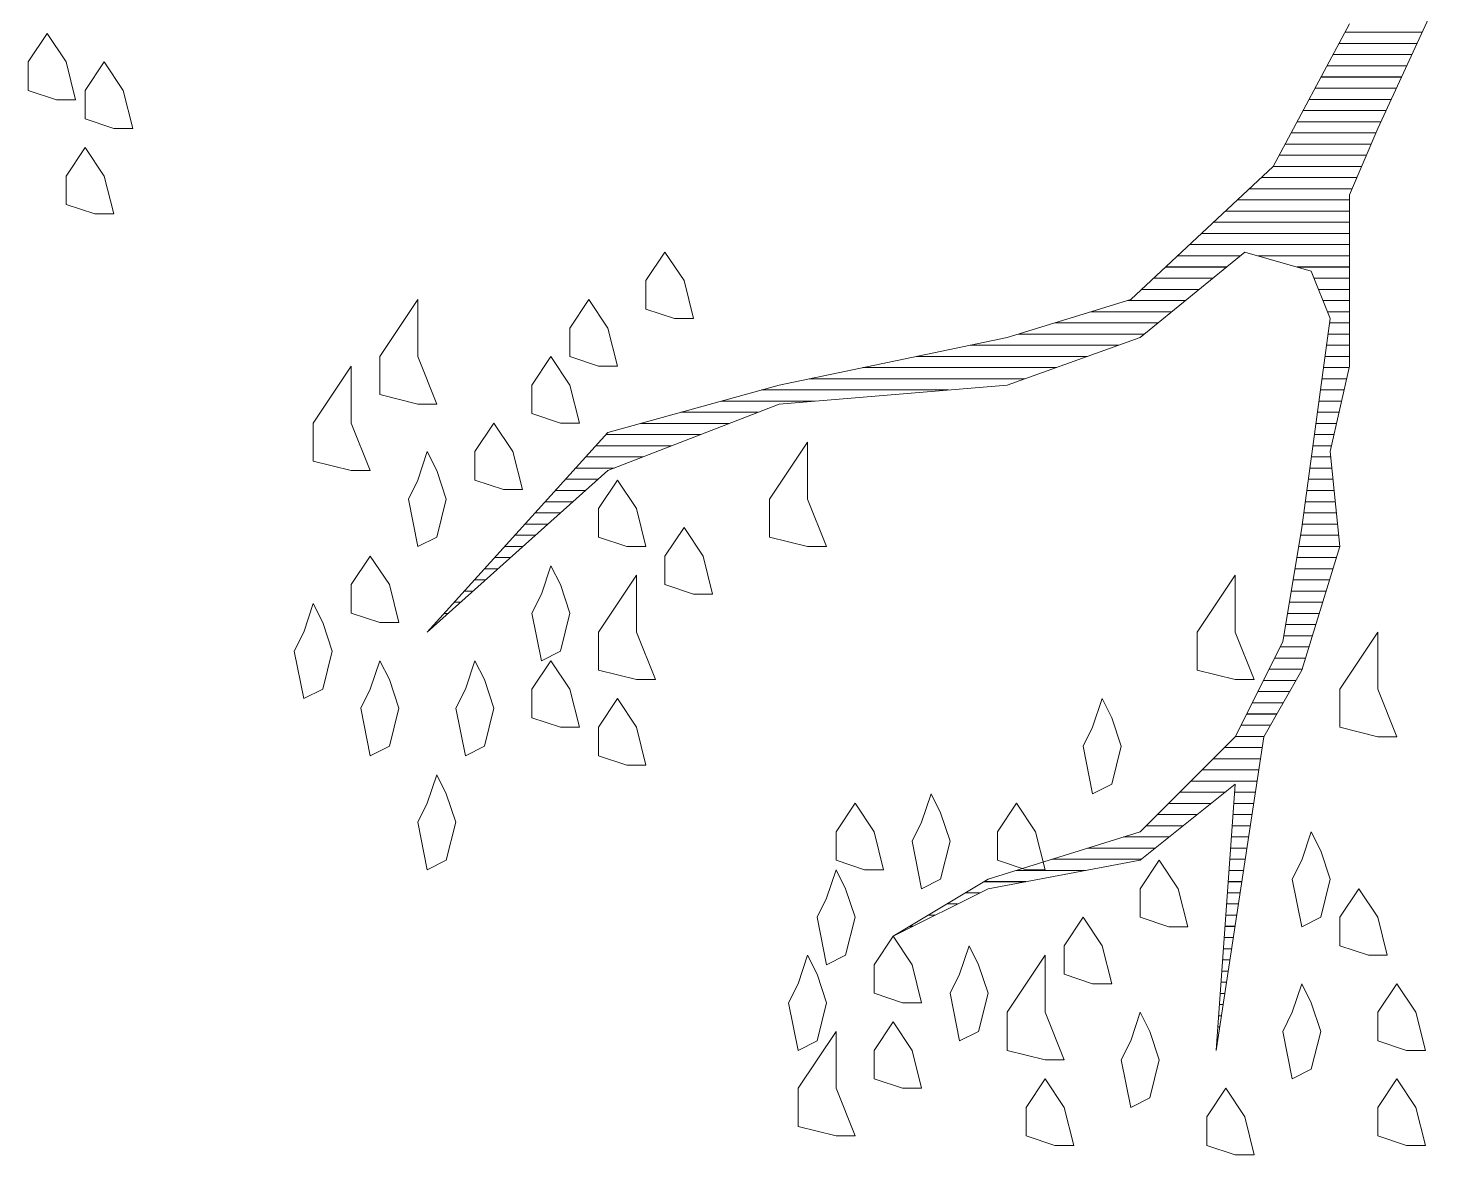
# Model space of a CAD drawing. Header units: centimetres. Extents: x 867 to 19881, y 2761 to 6151.
# Drawn here: x 2329.3 to 2343.05, y 4836.6 to 4847.61 of the extents above; entities that cross this region are included whole.
import ezdxf

# ---------------------------------------------------------------- set-up
doc = ezdxf.new("R2010")
doc.units = ezdxf.units.CM
doc.layers.add('PLAN TEFRİŞLER', color=7, linetype='Continuous', lineweight=0)

# ---------------------------------------------------------------- blocks, each defined once
blk = doc.blocks.new('*X64-flat-121')
at = {"color": 0}
for p, q in [((2862.72, 2632.04), (2873.98, 2632.04)), ((2861.85, 2630.41), (2873.23, 2630.41)), ((2860.12, 2627.16), (2871.73, 2627.16)), ((2860.99, 2628.78), (2872.48, 2628.78)), ((2859.25, 2625.53), (2870.98, 2625.53)), ((2858.38, 2623.9), (2870.23, 2623.9)), ((2856.65, 2620.65), (2868.73, 2620.65)), ((2857.52, 2622.27), (2869.48, 2622.27)), ((2855.78, 2619.02), (2867.98, 2619.02)), ((2854.91, 2617.39), (2867.25, 2617.39)), ((2854.05, 2615.77), (2866.55, 2615.77)), ((2852.31, 2612.51), (2865.16, 2612.51)), ((2853.18, 2614.14), (2865.85, 2614.14)), ((2850.57, 2610.89), (2864.46, 2610.89)), ((2848.83, 2609.26), (2863.76, 2609.26)), ((2847.08, 2607.63), (2863.37, 2607.63)), ((2843.6, 2604.38), (2863.37, 2604.38)), ((2845.34, 2606.01), (2863.37, 2606.01)), ((2841.86, 2602.75), (2863.37, 2602.75)), ((2840.11, 2601.13), (2863.37, 2601.13)), ((2838.37, 2599.5), (2847.48, 2599.5)), ((2850.11, 2599.5), (2863.37, 2599.5)), ((2834.88, 2596.25), (2843.5, 2596.25)), ((2836.63, 2597.87), (2845.49, 2597.87)), ((2855.81, 2597.87), (2863.37, 2597.87)), ((2858.26, 2596.25), (2863.37, 2596.25)), ((2833.14, 2594.62), (2841.51, 2594.62)), ((2858.91, 2594.62), (2863.37, 2594.62)), ((2831.08, 2592.99), (2839.52, 2592.99)), ((2859.56, 2592.99), (2863.37, 2592.99)), ((2825.79, 2591.37), (2837.53, 2591.37)), ((2860.21, 2591.37), (2863.37, 2591.37)), ((2815.22, 2588.11), (2833.56, 2588.11)), ((2820.5, 2589.74), (2835.55, 2589.74)), ((2860.3, 2588.11), (2863.37, 2588.11)), ((2860.52, 2589.74), (2863.37, 2589.74)), ((2808.19, 2586.49), (2829.8, 2586.49)), ((2860.08, 2586.49), (2863.37, 2586.49)), ((2800.38, 2584.86), (2825.25, 2584.86)), ((2859.86, 2584.86), (2863.37, 2584.86)), ((2792.57, 2583.23), (2820.69, 2583.23)), ((2859.63, 2583.23), (2863.32, 2583.23)), ((2777.81, 2579.98), (2805.03, 2579.98)), ((2784.77, 2581.61), (2816.14, 2581.61)), ((2859.19, 2579.98), (2862.6, 2579.98)), ((2859.41, 2581.61), (2862.96, 2581.61)), ((2771.96, 2578.35), (2785.51, 2578.35)), ((2858.97, 2578.35), (2862.24, 2578.35)), ((2766.1, 2576.73), (2777.29, 2576.73)), ((2858.75, 2576.73), (2861.88, 2576.73)), ((2760.24, 2575.1), (2773.11, 2575.1)), ((2858.52, 2575.1), (2861.52, 2575.1)), ((2753.73, 2571.85), (2764.74, 2571.85)), ((2755.2, 2573.47), (2768.93, 2573.47)), ((2858.08, 2571.85), (2860.79, 2571.85)), ((2858.3, 2573.47), (2861.16, 2573.47)), ((2752.26, 2570.22), (2760.56, 2570.22)), ((2857.86, 2570.22), (2860.69, 2570.22)), ((2750.78, 2568.59), (2756.38, 2568.59)), ((2857.64, 2568.59), (2860.85, 2568.59)), ((2749.31, 2566.97), (2754.05, 2566.97)), ((2857.42, 2566.97), (2861.01, 2566.97)), ((2746.37, 2563.71), (2750.41, 2563.71)), ((2747.84, 2565.34), (2752.23, 2565.34)), ((2856.97, 2563.71), (2861.34, 2563.71)), ((2857.19, 2565.34), (2861.17, 2565.34)), ((2744.9, 2562.09), (2748.59, 2562.09)), ((2856.75, 2562.09), (2861.5, 2562.09)), ((2743.43, 2560.46), (2746.78, 2560.46)), ((2856.53, 2560.46), (2861.66, 2560.46)), ((2740.48, 2557.21), (2743.14, 2557.21)), ((2741.95, 2558.83), (2744.96, 2558.83)), ((2856, 2557.21), (2861.99, 2557.21)), ((2856.27, 2558.83), (2861.83, 2558.83)), ((2739.01, 2555.58), (2741.32, 2555.58)), ((2855.73, 2555.58), (2861.5, 2555.58)), ((2737.54, 2553.95), (2739.5, 2553.95)), ((2855.46, 2553.95), (2861, 2553.95)), ((2736.07, 2552.33), (2737.69, 2552.33)), ((2855.19, 2552.33), (2860.5, 2552.33)), ((2733.12, 2549.07), (2734.05, 2549.07)), ((2734.6, 2550.7), (2735.87, 2550.7)), ((2854.65, 2549.07), (2859.5, 2549.07)), ((2854.92, 2550.7), (2860, 2550.7)), ((2731.65, 2547.45), (2732.23, 2547.45)), ((2854.38, 2547.45), (2859, 2547.45)), ((2730.18, 2545.82), (2730.41, 2545.82)), ((2854.1, 2545.82), (2858.5, 2545.82)), ((2853.83, 2544.19), (2858, 2544.19)), ((2852.49, 2540.94), (2857, 2540.94)), ((2853.3, 2542.57), (2857.5, 2542.57)), ((2851.68, 2539.31), (2856.5, 2539.31)), ((2850.86, 2537.69), (2855.6, 2537.69)), ((2850.05, 2536.06), (2854.67, 2536.06)), ((2848.42, 2532.81), (2852.81, 2532.81)), ((2849.24, 2534.43), (2853.74, 2534.43)), ((2847.61, 2531.18), (2851.88, 2531.18)), ((2846.8, 2529.55), (2850.95, 2529.55)), ((2845.19, 2527.93), (2850.68, 2527.93)), ((2841.94, 2524.67), (2850.19, 2524.67)), ((2843.57, 2526.3), (2850.44, 2526.3)), ((2840.31, 2523.04), (2849.95, 2523.04)), ((2838.69, 2521.42), (2845.31, 2521.42)), ((2846.69, 2521.42), (2849.7, 2521.42)), ((2837.06, 2519.79), (2843.28, 2519.79)), ((2846.57, 2519.79), (2849.45, 2519.79)), ((2833.81, 2516.54), (2839.21, 2516.54)), ((2835.43, 2518.16), (2841.24, 2518.16)), ((2846.34, 2516.54), (2848.96, 2516.54)), ((2846.46, 2518.16), (2849.21, 2518.16)), ((2830.5, 2514.91), (2837.18, 2514.91)), ((2846.23, 2514.91), (2848.71, 2514.91)), ((2825.3, 2513.28), (2835.14, 2513.28)), ((2846.11, 2513.28), (2848.47, 2513.28)), ((2820.09, 2511.66), (2833.11, 2511.66)), ((2845.99, 2511.66), (2848.22, 2511.66)), ((2810.22, 2508.4), (2816.31, 2508.4)), ((2814.89, 2510.03), (2824.98, 2510.03)), ((2845.76, 2508.4), (2847.73, 2508.4)), ((2845.88, 2510.03), (2847.97, 2510.03)), ((2807.51, 2506.78), (2809.62, 2506.78)), ((2845.64, 2506.78), (2847.48, 2506.78)), ((2804.8, 2505.15), (2806.36, 2505.15)), ((2845.53, 2505.15), (2847.23, 2505.15)), ((2799.38, 2501.9), (2799.86, 2501.9)), ((2802.09, 2503.52), (2803.11, 2503.52)), ((2845.3, 2501.9), (2846.74, 2501.9)), ((2845.41, 2503.52), (2846.99, 2503.52)), ((2845.18, 2500.27), (2846.49, 2500.27)), ((2845.06, 2498.64), (2846.25, 2498.64)), ((2844.95, 2497.02), (2846, 2497.02)), ((2844.72, 2493.76), (2845.51, 2493.76)), ((2844.83, 2495.39), (2845.76, 2495.39)), ((2844.6, 2492.14), (2845.26, 2492.14)), ((2844.48, 2490.51), (2845.02, 2490.51)), ((2844.37, 2488.88), (2844.77, 2488.88)), ((2844.13, 2485.63), (2844.28, 2485.63)), ((2844.25, 2487.26), (2844.52, 2487.26)), ((2844.02, 2484), (2844.03, 2484))]:
    blk.add_line(p, q, dxfattribs=at)
blk = doc.blocks.new('*X20')
at = {"color": 0}
for p, q in [((17.5981, 16.18), (17.6673, 16.18)), ((17.5928, 16.17), (17.6627, 16.17)), ((17.5821, 16.15), (17.6535, 16.15)), ((17.5874, 16.16), (17.6581, 16.16)), ((17.5768, 16.14), (17.6489, 16.14)), ((17.5714, 16.13), (17.6443, 16.13)), ((17.5608, 16.11), (17.635, 16.11)), ((17.5661, 16.12), (17.6396, 16.12)), ((17.5554, 16.1), (17.6304, 16.1)), ((17.5501, 16.09), (17.6259, 16.09)), ((17.5448, 16.08), (17.6216, 16.08)), ((17.5341, 16.06), (17.6131, 16.06)), ((17.5394, 16.07), (17.6174, 16.07)), ((17.5234, 16.05), (17.6088, 16.05)), ((17.5127, 16.04), (17.6045, 16.04)), ((17.502, 16.03), (17.6021, 16.03)), ((17.4806, 16.01), (17.6021, 16.01)), ((17.4913, 16.02), (17.6021, 16.02)), ((17.4698, 16), (17.6021, 16)), ((17.4591, 15.99), (17.6021, 15.99)), ((17.4484, 15.98), (17.5044, 15.98)), ((17.5206, 15.98), (17.6021, 15.98)), ((17.427, 15.96), (17.4799, 15.96)), ((17.4377, 15.97), (17.4922, 15.97)), ((17.5556, 15.97), (17.6021, 15.97)), ((17.5707, 15.96), (17.6021, 15.96)), ((17.4163, 15.95), (17.4677, 15.95)), ((17.5747, 15.95), (17.6021, 15.95)), ((17.4036, 15.94), (17.4555, 15.94)), ((17.5787, 15.94), (17.6021, 15.94)), ((17.3711, 15.93), (17.4433, 15.93)), ((17.5827, 15.93), (17.6021, 15.93)), ((17.3061, 15.91), (17.4188, 15.91)), ((17.3386, 15.92), (17.431, 15.92)), ((17.5832, 15.91), (17.6021, 15.91)), ((17.5846, 15.92), (17.6021, 15.92)), ((17.2629, 15.9), (17.3957, 15.9)), ((17.5819, 15.9), (17.6021, 15.9)), ((17.2149, 15.89), (17.3677, 15.89)), ((17.5805, 15.89), (17.6021, 15.89)), ((17.1669, 15.88), (17.3397, 15.88)), ((17.5791, 15.88), (17.6018, 15.88)), ((17.0761, 15.86), (17.2435, 15.86)), ((17.1189, 15.87), (17.3117, 15.87)), ((17.5764, 15.86), (17.5974, 15.86)), ((17.5778, 15.87), (17.5996, 15.87)), ((17.0401, 15.85), (17.1235, 15.85)), ((17.575, 15.85), (17.5951, 15.85)), ((17.0041, 15.84), (17.0729, 15.84)), ((17.5737, 15.84), (17.5929, 15.84)), ((16.9681, 15.83), (17.0472, 15.83)), ((17.5723, 15.83), (17.5907, 15.83)), ((16.9281, 15.81), (16.9958, 15.81)), ((16.9371, 15.82), (17.0215, 15.82)), ((17.5696, 15.81), (17.5863, 15.81)), ((17.5709, 15.82), (17.5885, 15.82)), ((16.919, 15.8), (16.9701, 15.8)), ((17.5682, 15.8), (17.5856, 15.8)), ((16.91, 15.79), (16.9444, 15.79)), ((17.5669, 15.79), (17.5866, 15.79)), ((16.9009, 15.78), (16.9301, 15.78)), ((17.5655, 15.78), (17.5876, 15.78)), ((16.8829, 15.76), (16.9077, 15.76)), ((16.8919, 15.77), (16.9189, 15.77)), ((17.5628, 15.76), (17.5896, 15.76)), ((17.5641, 15.77), (17.5886, 15.77)), ((16.8738, 15.75), (16.8965, 15.75)), ((17.5614, 15.75), (17.5906, 15.75)), ((16.8648, 15.74), (16.8853, 15.74)), ((17.56, 15.74), (17.5916, 15.74)), ((16.8467, 15.72), (16.863, 15.72)), ((16.8557, 15.73), (16.8742, 15.73)), ((17.5568, 15.72), (17.5936, 15.72)), ((17.5585, 15.73), (17.5926, 15.73)), ((16.8376, 15.71), (16.8518, 15.71)), ((17.5551, 15.71), (17.5906, 15.71)), ((16.8286, 15.7), (16.8406, 15.7)), ((17.5535, 15.7), (17.5875, 15.7)), ((16.8195, 15.69), (16.8295, 15.69)), ((17.5518, 15.69), (17.5844, 15.69)), ((16.8014, 15.67), (16.8071, 15.67)), ((16.8105, 15.68), (16.8183, 15.68)), ((17.5485, 15.67), (17.5783, 15.67)), ((17.5501, 15.68), (17.5814, 15.68)), ((16.7924, 15.66), (16.7959, 15.66)), ((17.5468, 15.66), (17.5752, 15.66)), ((16.7833, 15.65), (16.7848, 15.65)), ((17.5451, 15.65), (17.5721, 15.65)), ((17.5435, 15.64), (17.5691, 15.64)), ((17.5352, 15.62), (17.5629, 15.62)), ((17.5402, 15.63), (17.566, 15.63)), ((17.5302, 15.61), (17.5598, 15.61)), ((17.5252, 15.6), (17.5543, 15.6)), ((17.5202, 15.59), (17.5486, 15.59)), ((17.5102, 15.57), (17.5372, 15.57)), ((17.5152, 15.58), (17.5429, 15.58)), ((17.5052, 15.56), (17.5315, 15.56)), ((17.5002, 15.55), (17.5257, 15.55)), ((17.4903, 15.54), (17.5241, 15.54)), ((17.4703, 15.52), (17.5211, 15.52)), ((17.4803, 15.53), (17.5226, 15.53)), ((17.4603, 15.51), (17.5196, 15.51)), ((17.4503, 15.5), (17.4911, 15.5)), ((17.4996, 15.5), (17.5181, 15.5)), ((17.4403, 15.49), (17.4786, 15.49)), ((17.4988, 15.49), (17.5165, 15.49)), ((17.4203, 15.47), (17.4536, 15.47)), ((17.4303, 15.48), (17.4661, 15.48)), ((17.4974, 15.47), (17.5135, 15.47)), ((17.4981, 15.48), (17.515, 15.48)), ((17.4, 15.46), (17.4411, 15.46)), ((17.4967, 15.46), (17.512, 15.46)), ((17.368, 15.45), (17.4286, 15.45)), ((17.496, 15.45), (17.5105, 15.45)), ((17.336, 15.44), (17.4161, 15.44)), ((17.4953, 15.44), (17.509, 15.44)), ((17.2754, 15.42), (17.3128, 15.42)), ((17.304, 15.43), (17.3661, 15.43)), ((17.4938, 15.42), (17.5059, 15.42)), ((17.4946, 15.43), (17.5074, 15.43)), ((17.2587, 15.41), (17.2717, 15.41)), ((17.4931, 15.41), (17.5044, 15.41)), ((17.242, 15.4), (17.2517, 15.4)), ((17.4924, 15.4), (17.5029, 15.4)), ((17.2087, 15.38), (17.2117, 15.38)), ((17.2254, 15.39), (17.2317, 15.39)), ((17.491, 15.38), (17.4999, 15.38)), ((17.4917, 15.39), (17.5014, 15.39)), ((17.4903, 15.37), (17.4984, 15.37)), ((17.4896, 15.36), (17.4968, 15.36)), ((17.4888, 15.35), (17.4953, 15.35)), ((17.4874, 15.33), (17.4923, 15.33)), ((17.4881, 15.34), (17.4938, 15.34)), ((17.4867, 15.32), (17.4908, 15.32)), ((17.486, 15.31), (17.4893, 15.31)), ((17.4853, 15.3), (17.4877, 15.3)), ((17.4838, 15.28), (17.4847, 15.28)), ((17.4846, 15.29), (17.4862, 15.29)), ((17.4831, 15.27), (17.4832, 15.27))]:
    blk.add_line(p, q, dxfattribs=at)

msp = doc.modelspace()

# ---------------------------------------------------------------- linework, layer by layer
at = {"layer": 'PLAN TEFRİŞLER', "color": 252, "lineweight": 0, "true_color": 0x939598}
for p, q in [((2342.488, 4846.634, -88.629), (2343.046, 4847.842, -88.629)), ((2342.488, 4846.634), (2343.046, 4847.842)), ((2342.21, 4847.656, -88.629), (2341.467, 4846.262, -88.629)), ((2342.21, 4847.656), (2341.467, 4846.262)), ((2342.21, 4845.984, -88.629), (2342.488, 4846.634, -88.629)), ((2342.21, 4845.984), (2342.488, 4846.634)), ((2341.467, 4846.262, -88.629), (2340.073, 4844.962, -88.629)), ((2341.467, 4846.262), (2340.073, 4844.962)), ((2342.21, 4845.24, -88.629), (2342.21, 4845.984, -88.629)), ((2342.21, 4845.24), (2342.21, 4845.984)), ((2340.166, 4844.59, -88.629), (2341.188, 4845.426, -88.629)), ((2340.166, 4844.59), (2341.188, 4845.426)), ((2341.188, 4845.426, -88.629), (2341.838, 4845.24, -88.629)), ((2341.188, 4845.426), (2341.838, 4845.24)), ((2341.838, 4845.24, -88.629), (2342.024, 4844.776, -88.629)), ((2341.838, 4845.24), (2342.024, 4844.776)), ((2342.21, 4844.311, -88.629), (2342.21, 4845.24, -88.629)), ((2342.21, 4844.311), (2342.21, 4845.24)), ((2340.073, 4844.962, -88.629), (2338.865, 4844.59, -88.629)), ((2340.073, 4844.962), (2338.865, 4844.59)), ((2342.024, 4844.776, -88.629), (2341.745, 4842.732, -88.629)), ((2342.024, 4844.776), (2341.745, 4842.732)), ((2338.865, 4844.59, -88.629), (2336.636, 4844.126, -88.629)), ((2338.865, 4844.59), (2336.636, 4844.126)), ((2338.865, 4844.126, -88.629), (2340.166, 4844.59, -88.629)), ((2338.865, 4844.126), (2340.166, 4844.59)), ((2342.024, 4843.475, -88.629), (2342.21, 4844.311, -88.629)), ((2342.024, 4843.475), (2342.21, 4844.311)), ((2336.636, 4844.126, -88.629), (2334.964, 4843.661, -88.629)), ((2336.636, 4844.126), (2334.964, 4843.661)), ((2336.636, 4843.94, -88.629), (2338.865, 4844.126, -88.629)), ((2336.636, 4843.94), (2338.865, 4844.126)), ((2334.964, 4843.289, -88.629), (2336.636, 4843.94, -88.629)), ((2334.964, 4843.289), (2336.636, 4843.94)), ((2334.964, 4843.661, -88.629), (2333.198, 4841.71, -88.629)), ((2334.964, 4843.661), (2333.198, 4841.71)), ((2342.117, 4842.546, -88.629), (2342.024, 4843.475, -88.629)), ((2342.117, 4842.546), (2342.024, 4843.475)), ((2333.198, 4841.71, -88.629), (2334.964, 4843.289, -88.629)), ((2333.198, 4841.71), (2334.964, 4843.289)), ((2341.745, 4842.732, -88.629), (2341.559, 4841.617, -88.629)), ((2341.745, 4842.732), (2341.559, 4841.617)), ((2341.745, 4841.338, -88.629), (2342.117, 4842.546, -88.629)), ((2341.745, 4841.338), (2342.117, 4842.546)), ((2341.559, 4841.617, -88.629), (2341.095, 4840.688, -88.629)), ((2341.559, 4841.617), (2341.095, 4840.688)), ((2341.374, 4840.688, -88.629), (2341.745, 4841.338, -88.629)), ((2341.374, 4840.688), (2341.745, 4841.338)), ((2341.095, 4840.688, -88.629), (2340.166, 4839.759, -88.629)), ((2341.095, 4840.688), (2340.166, 4839.759)), ((2340.909, 4837.622, -88.629), (2341.374, 4840.688, -88.629)), ((2340.909, 4837.622), (2341.374, 4840.688)), ((2340.166, 4839.48, -88.629), (2341.095, 4840.224, -88.629)), ((2340.166, 4839.48), (2341.095, 4840.224)), ((2341.095, 4840.224, -88.629), (2340.909, 4837.622, -88.629)), ((2341.095, 4840.224), (2340.909, 4837.622)), ((2340.166, 4839.759, -88.629), (2338.68, 4839.295, -88.629)), ((2340.166, 4839.759), (2338.68, 4839.295)), ((2338.68, 4839.202, -88.629), (2340.166, 4839.48, -88.629)), ((2338.68, 4839.202), (2340.166, 4839.48)), ((2338.68, 4839.295, -88.629), (2337.751, 4838.737, -88.629)), ((2338.68, 4839.295), (2337.751, 4838.737)), ((2337.751, 4838.737, -88.629), (2338.68, 4839.202, -88.629)), ((2337.751, 4838.737), (2338.68, 4839.202))]:
    msp.add_line(p, q, dxfattribs=at)
at = {"layer": 'PLAN TEFRİŞLER', "color": 252, "lineweight": 0, "true_color": 0x939598, "elevation": -88.629}
for points in [[(2329.575, 4846.913), (2329.297, 4847.005), (2329.297, 4847.284), (2329.482, 4847.563), (2329.668, 4847.284), (2329.761, 4846.913)], [(2330.133, 4846.634), (2329.854, 4846.727), (2329.854, 4847.005), (2330.04, 4847.284), (2330.226, 4847.005), (2330.319, 4846.634)], [(2329.947, 4845.798), (2329.668, 4845.891), (2329.668, 4846.169), (2329.854, 4846.448), (2330.04, 4846.169), (2330.133, 4845.798)], [(2335.614, 4844.776), (2335.335, 4844.869), (2335.335, 4845.147), (2335.521, 4845.426), (2335.707, 4845.147), (2335.8, 4844.776)], [(2333.106, 4843.94), (2332.734, 4844.033), (2332.734, 4844.404), (2333.106, 4844.962), (2333.106, 4844.404), (2333.291, 4843.94)], [(2334.871, 4844.311), (2334.592, 4844.404), (2334.592, 4844.683), (2334.778, 4844.962), (2334.964, 4844.683), (2335.056, 4844.311)], [(2332.455, 4843.289), (2332.084, 4843.382), (2332.084, 4843.754), (2332.455, 4844.311), (2332.455, 4843.754), (2332.641, 4843.289)], [(2334.499, 4843.754), (2334.22, 4843.847), (2334.22, 4844.126), (2334.406, 4844.404), (2334.592, 4844.126), (2334.685, 4843.754)], [(2333.942, 4843.104), (2333.663, 4843.197), (2333.663, 4843.475), (2333.849, 4843.754), (2334.035, 4843.475), (2334.127, 4843.104)], [(2333.106, 4843.197), (2333.013, 4843.011), (2333.106, 4842.546), (2333.291, 4842.639), (2333.384, 4843.011), (2333.291, 4843.289), (2333.198, 4843.475)], [(2336.914, 4842.546), (2336.543, 4842.639), (2336.543, 4843.011), (2336.914, 4843.568), (2336.914, 4843.011), (2337.1, 4842.546)], [(2335.149, 4842.546), (2334.871, 4842.639), (2334.871, 4842.918), (2335.056, 4843.197), (2335.242, 4842.918), (2335.335, 4842.546)], [(2335.8, 4842.082), (2335.521, 4842.175), (2335.521, 4842.453), (2335.707, 4842.732), (2335.893, 4842.453), (2335.985, 4842.082)], [(2332.734, 4841.803), (2332.455, 4841.896), (2332.455, 4842.175), (2332.641, 4842.453), (2332.827, 4842.175), (2332.92, 4841.803)], [(2334.313, 4842.082), (2334.22, 4841.896), (2334.313, 4841.431), (2334.499, 4841.524), (2334.592, 4841.896), (2334.499, 4842.175), (2334.406, 4842.36)], [(2335.242, 4841.246), (2334.871, 4841.338), (2334.871, 4841.71), (2335.242, 4842.267), (2335.242, 4841.71), (2335.428, 4841.246)], [(2341.095, 4841.246), (2340.723, 4841.338), (2340.723, 4841.71), (2341.095, 4842.267), (2341.095, 4841.71), (2341.281, 4841.246)], [(2331.991, 4841.71), (2331.898, 4841.524), (2331.991, 4841.06), (2332.177, 4841.153), (2332.269, 4841.524), (2332.177, 4841.803), (2332.084, 4841.989)], [(2342.488, 4840.688), (2342.117, 4840.781), (2342.117, 4841.153), (2342.488, 4841.71), (2342.488, 4841.153), (2342.674, 4840.688)], [(2332.641, 4841.153), (2332.548, 4840.967), (2332.641, 4840.502), (2332.827, 4840.595), (2332.92, 4840.967), (2332.827, 4841.246), (2332.734, 4841.431)], [(2333.57, 4841.153), (2333.477, 4840.967), (2333.57, 4840.502), (2333.756, 4840.595), (2333.849, 4840.967), (2333.756, 4841.246), (2333.663, 4841.431)], [(2334.499, 4840.781), (2334.22, 4840.874), (2334.22, 4841.153), (2334.406, 4841.431), (2334.592, 4841.153), (2334.685, 4840.781)], [(2335.149, 4840.409), (2334.871, 4840.502), (2334.871, 4840.781), (2335.056, 4841.06), (2335.242, 4840.781), (2335.335, 4840.409)], [(2339.701, 4840.781), (2339.609, 4840.595), (2339.701, 4840.131), (2339.887, 4840.224), (2339.98, 4840.595), (2339.887, 4840.874), (2339.794, 4841.06)], [(2333.198, 4840.038), (2333.106, 4839.852), (2333.198, 4839.388), (2333.384, 4839.48), (2333.477, 4839.852), (2333.384, 4840.131), (2333.291, 4840.317)], [(2337.472, 4839.388), (2337.193, 4839.48), (2337.193, 4839.759), (2337.379, 4840.038), (2337.565, 4839.759), (2337.658, 4839.388)], [(2338.029, 4839.852), (2337.936, 4839.666), (2338.029, 4839.202), (2338.215, 4839.295), (2338.308, 4839.666), (2338.215, 4839.945), (2338.122, 4840.131)], [(2339.051, 4839.388), (2338.772, 4839.48), (2338.772, 4839.759), (2338.958, 4840.038), (2339.144, 4839.759), (2339.237, 4839.388)], [(2341.745, 4839.48), (2341.652, 4839.295), (2341.745, 4838.83), (2341.931, 4838.923), (2342.024, 4839.295), (2341.931, 4839.573), (2341.838, 4839.759)], [(2340.445, 4838.83), (2340.166, 4838.923), (2340.166, 4839.202), (2340.352, 4839.48), (2340.538, 4839.202), (2340.63, 4838.83)], [(2337.1, 4839.109), (2337.007, 4838.923), (2337.1, 4838.459), (2337.286, 4838.551), (2337.379, 4838.923), (2337.286, 4839.202), (2337.193, 4839.388)], [(2342.396, 4838.551), (2342.117, 4838.644), (2342.117, 4838.923), (2342.303, 4839.202), (2342.488, 4838.923), (2342.581, 4838.551)], [(2339.701, 4838.273), (2339.423, 4838.366), (2339.423, 4838.644), (2339.609, 4838.923), (2339.794, 4838.644), (2339.887, 4838.273)], [(2337.843, 4838.087), (2337.565, 4838.18), (2337.565, 4838.459), (2337.751, 4838.737), (2337.936, 4838.459), (2338.029, 4838.087)], [(2338.401, 4838.366), (2338.308, 4838.18), (2338.401, 4837.715), (2338.587, 4837.808), (2338.68, 4838.18), (2338.587, 4838.459), (2338.494, 4838.644)], [(2336.822, 4838.273), (2336.729, 4838.087), (2336.822, 4837.622), (2337.007, 4837.715), (2337.1, 4838.087), (2337.007, 4838.366), (2336.914, 4838.551)], [(2339.237, 4837.529), (2338.865, 4837.622), (2338.865, 4837.994), (2339.237, 4838.551), (2339.237, 4837.994), (2339.423, 4837.529)], [(2341.652, 4837.994), (2341.559, 4837.808), (2341.652, 4837.344), (2341.838, 4837.437), (2341.931, 4837.808), (2341.838, 4838.087), (2341.745, 4838.273)], [(2342.767, 4837.622), (2342.488, 4837.715), (2342.488, 4837.994), (2342.674, 4838.273), (2342.86, 4837.994), (2342.953, 4837.622)], [(2340.073, 4837.715), (2339.98, 4837.529), (2340.073, 4837.065), (2340.259, 4837.158), (2340.352, 4837.529), (2340.259, 4837.808), (2340.166, 4837.994)], [(2337.843, 4837.251), (2337.565, 4837.344), (2337.565, 4837.622), (2337.751, 4837.901), (2337.936, 4837.622), (2338.029, 4837.251)], [(2337.193, 4836.786), (2336.822, 4836.879), (2336.822, 4837.251), (2337.193, 4837.808), (2337.193, 4837.251), (2337.379, 4836.786)], [(2339.33, 4836.693), (2339.051, 4836.786), (2339.051, 4837.065), (2339.237, 4837.344), (2339.423, 4837.065), (2339.516, 4836.693)], [(2342.767, 4836.693), (2342.488, 4836.786), (2342.488, 4837.065), (2342.674, 4837.344), (2342.86, 4837.065), (2342.953, 4836.693)], [(2341.095, 4836.6), (2340.816, 4836.693), (2340.816, 4836.972), (2341.002, 4837.251), (2341.188, 4836.972), (2341.281, 4836.6)]]:
    msp.add_lwpolyline(points, close=True, dxfattribs=at)
at = {"layer": 'PLAN TEFRİŞLER', "color": 252, "lineweight": 0, "true_color": 0x939598}
for points in [[(2329.575, 4846.913), (2329.297, 4847.005), (2329.297, 4847.284), (2329.482, 4847.563), (2329.668, 4847.284), (2329.761, 4846.913)], [(2330.133, 4846.634), (2329.854, 4846.727), (2329.854, 4847.005), (2330.04, 4847.284), (2330.226, 4847.005), (2330.319, 4846.634)], [(2329.947, 4845.798), (2329.668, 4845.891), (2329.668, 4846.169), (2329.854, 4846.448), (2330.04, 4846.169), (2330.133, 4845.798)], [(2335.614, 4844.776), (2335.335, 4844.869), (2335.335, 4845.147), (2335.521, 4845.426), (2335.707, 4845.147), (2335.8, 4844.776)], [(2333.106, 4843.94), (2332.734, 4844.033), (2332.734, 4844.404), (2333.106, 4844.962), (2333.106, 4844.404), (2333.291, 4843.94)], [(2334.871, 4844.311), (2334.592, 4844.404), (2334.592, 4844.683), (2334.778, 4844.962), (2334.964, 4844.683), (2335.056, 4844.311)], [(2332.455, 4843.289), (2332.084, 4843.382), (2332.084, 4843.754), (2332.455, 4844.311), (2332.455, 4843.754), (2332.641, 4843.289)], [(2334.499, 4843.754), (2334.22, 4843.847), (2334.22, 4844.126), (2334.406, 4844.404), (2334.592, 4844.126), (2334.685, 4843.754)], [(2333.942, 4843.104), (2333.663, 4843.197), (2333.663, 4843.475), (2333.849, 4843.754), (2334.035, 4843.475), (2334.127, 4843.104)], [(2333.106, 4843.197), (2333.013, 4843.011), (2333.106, 4842.546), (2333.291, 4842.639), (2333.384, 4843.011), (2333.291, 4843.289), (2333.198, 4843.475)], [(2336.914, 4842.546), (2336.543, 4842.639), (2336.543, 4843.011), (2336.914, 4843.568), (2336.914, 4843.011), (2337.1, 4842.546)], [(2335.149, 4842.546), (2334.871, 4842.639), (2334.871, 4842.918), (2335.056, 4843.197), (2335.242, 4842.918), (2335.335, 4842.546)], [(2335.8, 4842.082), (2335.521, 4842.175), (2335.521, 4842.453), (2335.707, 4842.732), (2335.893, 4842.453), (2335.985, 4842.082)], [(2332.734, 4841.803), (2332.455, 4841.896), (2332.455, 4842.175), (2332.641, 4842.453), (2332.827, 4842.175), (2332.92, 4841.803)], [(2334.313, 4842.082), (2334.22, 4841.896), (2334.313, 4841.431), (2334.499, 4841.524), (2334.592, 4841.896), (2334.499, 4842.175), (2334.406, 4842.36)], [(2335.242, 4841.246), (2334.871, 4841.338), (2334.871, 4841.71), (2335.242, 4842.267), (2335.242, 4841.71), (2335.428, 4841.246)], [(2341.095, 4841.246), (2340.723, 4841.338), (2340.723, 4841.71), (2341.095, 4842.267), (2341.095, 4841.71), (2341.281, 4841.246)], [(2331.991, 4841.71), (2331.898, 4841.524), (2331.991, 4841.06), (2332.177, 4841.153), (2332.269, 4841.524), (2332.177, 4841.803), (2332.084, 4841.989)], [(2342.488, 4840.688), (2342.117, 4840.781), (2342.117, 4841.153), (2342.488, 4841.71), (2342.488, 4841.153), (2342.674, 4840.688)], [(2332.641, 4841.153), (2332.548, 4840.967), (2332.641, 4840.502), (2332.827, 4840.595), (2332.92, 4840.967), (2332.827, 4841.246), (2332.734, 4841.431)], [(2333.57, 4841.153), (2333.477, 4840.967), (2333.57, 4840.502), (2333.756, 4840.595), (2333.849, 4840.967), (2333.756, 4841.246), (2333.663, 4841.431)], [(2334.499, 4840.781), (2334.22, 4840.874), (2334.22, 4841.153), (2334.406, 4841.431), (2334.592, 4841.153), (2334.685, 4840.781)], [(2335.149, 4840.409), (2334.871, 4840.502), (2334.871, 4840.781), (2335.056, 4841.06), (2335.242, 4840.781), (2335.335, 4840.409)], [(2339.701, 4840.781), (2339.609, 4840.595), (2339.701, 4840.131), (2339.887, 4840.224), (2339.98, 4840.595), (2339.887, 4840.874), (2339.794, 4841.06)], [(2333.198, 4840.038), (2333.106, 4839.852), (2333.198, 4839.388), (2333.384, 4839.48), (2333.477, 4839.852), (2333.384, 4840.131), (2333.291, 4840.317)], [(2337.472, 4839.388), (2337.193, 4839.48), (2337.193, 4839.759), (2337.379, 4840.038), (2337.565, 4839.759), (2337.658, 4839.388)], [(2338.029, 4839.852), (2337.936, 4839.666), (2338.029, 4839.202), (2338.215, 4839.295), (2338.308, 4839.666), (2338.215, 4839.945), (2338.122, 4840.131)], [(2339.051, 4839.388), (2338.772, 4839.48), (2338.772, 4839.759), (2338.958, 4840.038), (2339.144, 4839.759), (2339.237, 4839.388)], [(2341.745, 4839.48), (2341.652, 4839.295), (2341.745, 4838.83), (2341.931, 4838.923), (2342.024, 4839.295), (2341.931, 4839.573), (2341.838, 4839.759)], [(2340.445, 4838.83), (2340.166, 4838.923), (2340.166, 4839.202), (2340.352, 4839.48), (2340.538, 4839.202), (2340.63, 4838.83)], [(2337.1, 4839.109), (2337.007, 4838.923), (2337.1, 4838.459), (2337.286, 4838.551), (2337.379, 4838.923), (2337.286, 4839.202), (2337.193, 4839.388)], [(2342.396, 4838.551), (2342.117, 4838.644), (2342.117, 4838.923), (2342.303, 4839.202), (2342.488, 4838.923), (2342.581, 4838.551)], [(2339.701, 4838.273), (2339.423, 4838.366), (2339.423, 4838.644), (2339.609, 4838.923), (2339.794, 4838.644), (2339.887, 4838.273)], [(2337.843, 4838.087), (2337.565, 4838.18), (2337.565, 4838.459), (2337.751, 4838.737), (2337.936, 4838.459), (2338.029, 4838.087)], [(2338.401, 4838.366), (2338.308, 4838.18), (2338.401, 4837.715), (2338.587, 4837.808), (2338.68, 4838.18), (2338.587, 4838.459), (2338.494, 4838.644)], [(2336.822, 4838.273), (2336.729, 4838.087), (2336.822, 4837.622), (2337.007, 4837.715), (2337.1, 4838.087), (2337.007, 4838.366), (2336.914, 4838.551)], [(2339.237, 4837.529), (2338.865, 4837.622), (2338.865, 4837.994), (2339.237, 4838.551), (2339.237, 4837.994), (2339.423, 4837.529)], [(2341.652, 4837.994), (2341.559, 4837.808), (2341.652, 4837.344), (2341.838, 4837.437), (2341.931, 4837.808), (2341.838, 4838.087), (2341.745, 4838.273)], [(2342.767, 4837.622), (2342.488, 4837.715), (2342.488, 4837.994), (2342.674, 4838.273), (2342.86, 4837.994), (2342.953, 4837.622)], [(2340.073, 4837.715), (2339.98, 4837.529), (2340.073, 4837.065), (2340.259, 4837.158), (2340.352, 4837.529), (2340.259, 4837.808), (2340.166, 4837.994)], [(2337.843, 4837.251), (2337.565, 4837.344), (2337.565, 4837.622), (2337.751, 4837.901), (2337.936, 4837.622), (2338.029, 4837.251)], [(2337.193, 4836.786), (2336.822, 4836.879), (2336.822, 4837.251), (2337.193, 4837.808), (2337.193, 4837.251), (2337.379, 4836.786)], [(2339.33, 4836.693), (2339.051, 4836.786), (2339.051, 4837.065), (2339.237, 4837.344), (2339.423, 4837.065), (2339.516, 4836.693)], [(2342.767, 4836.693), (2342.488, 4836.786), (2342.488, 4837.065), (2342.674, 4837.344), (2342.86, 4837.065), (2342.953, 4836.693)], [(2341.095, 4836.6), (2340.816, 4836.693), (2340.816, 4836.972), (2341.002, 4837.251), (2341.188, 4836.972), (2341.281, 4836.6)]]:
    msp.add_lwpolyline(points, close=True, dxfattribs=at)

# ---------------------------------------------------------------- block references
for name, xscale, yscale, zscale in [('*X64-flat-121', 0.06715598195803192, 0.06715598195803192, 0.06715598195803192), ('*X20', 10.9244076261125, 10.9244076261125, 10.9244076261125)]:
    msp.add_blockref(name, (2149.917, 4670.817), dxfattribs=dict(at, xscale=xscale, yscale=yscale, zscale=zscale))

doc.saveas('drawing.dxf')
